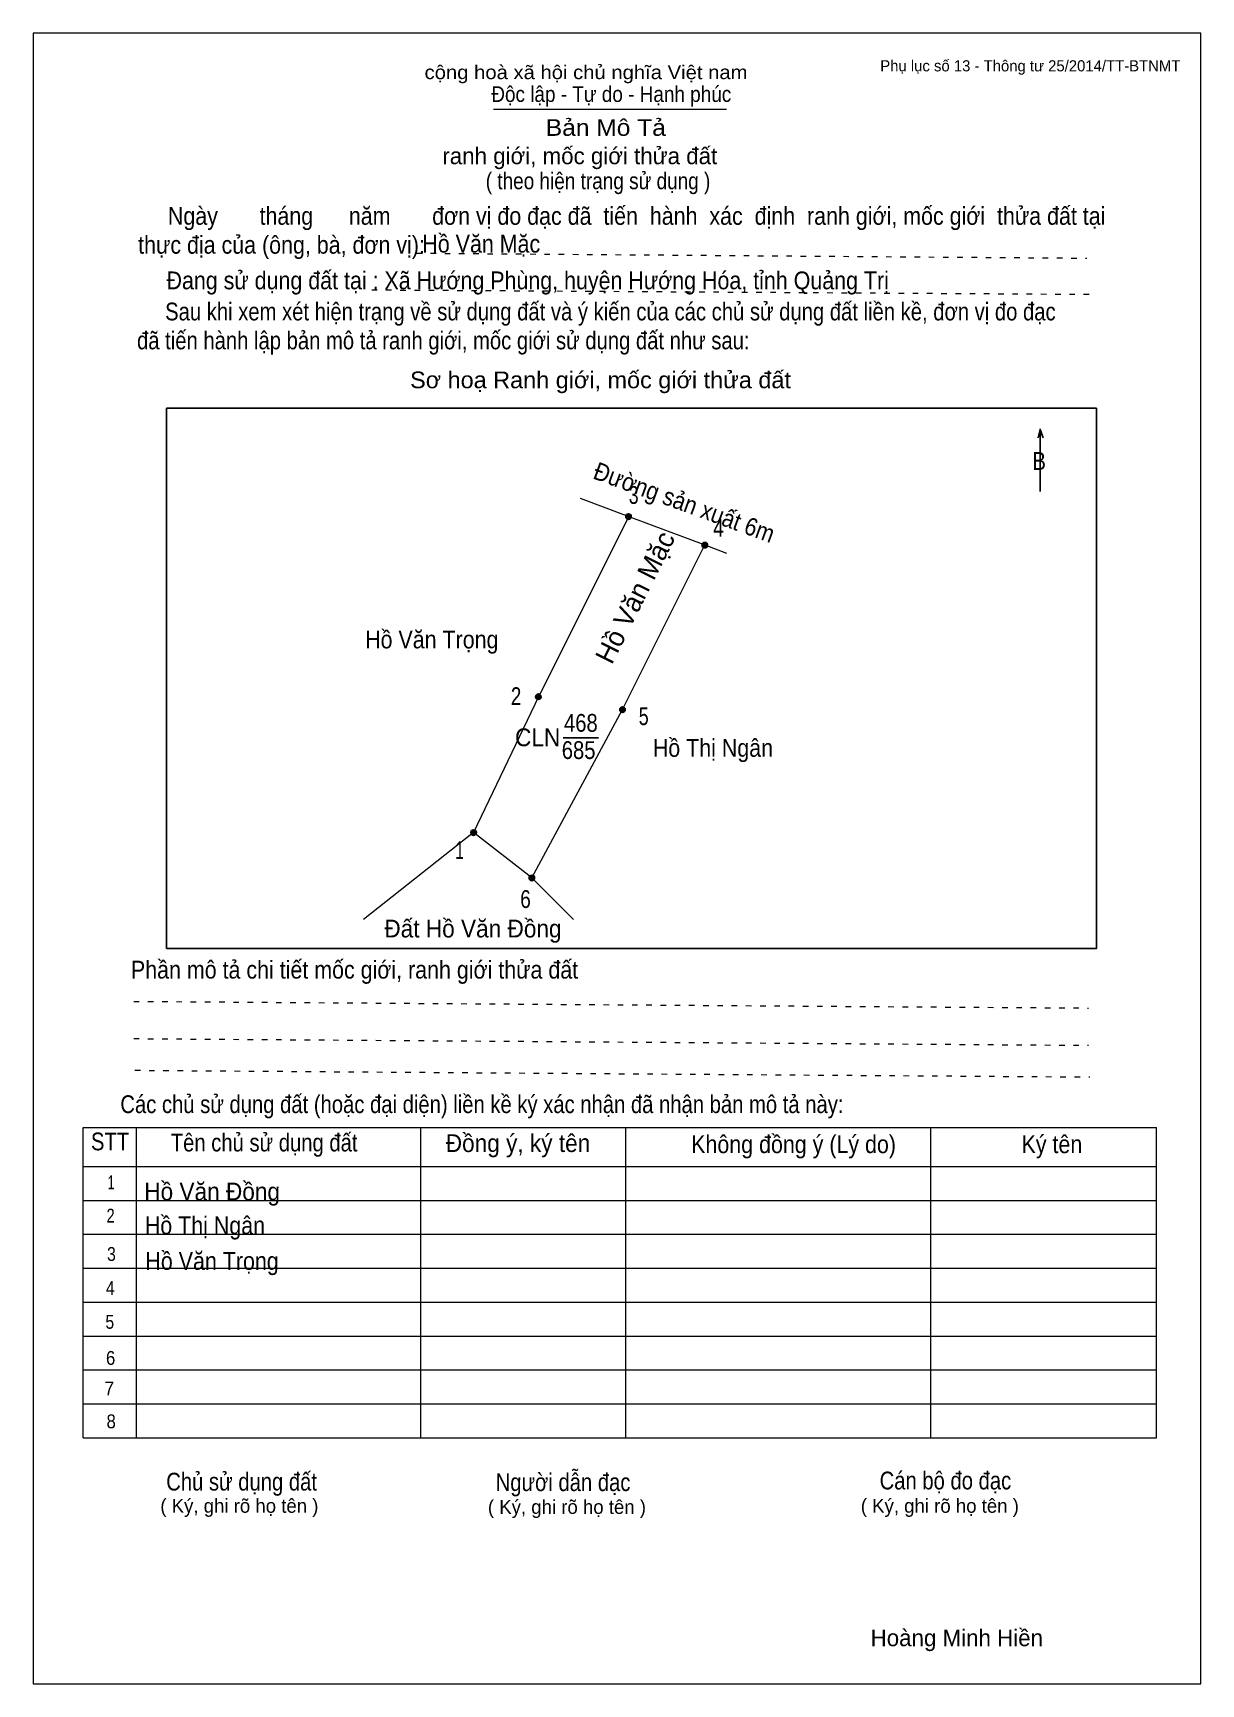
# Model space of a CAD drawing. Header units: centimetres. Extents: x 0 to 21, y 0 to 29.7.
import ezdxf
from ezdxf.enums import TextEntityAlignment as Align

# ---------------------------------------------------------------- set-up
doc = ezdxf.new("R2010")
doc.units = ezdxf.units.CM
doc.header["$LTSCALE"] = 0.13
doc.linetypes.add('DOTTED', pattern=[1.5, 0.3, -1.2])
for name, color, linetype, lineweight in [('1', 7, 'Continuous', 13), ('32', 7, 'Continuous', 25), ('33', 7, 'Continuous', 25), ('61', 7, 'Continuous', 13), ('62', 7, 'Continuous', 13)]:
    doc.layers.add(name, color=color, linetype=linetype, lineweight=lineweight)
for name, color, linetype in [('34', 7, 'Continuous'), ('45', 7, 'Continuous'), ('63', 7, 'Continuous')]:
    doc.layers.add(name, color=color, linetype=linetype)

msp = doc.modelspace()

# ---------------------------------------------------------------- hatches: boundary and pattern name
at = {"layer": '32'}
for points in [[(10.7567, 21.0006, 1), (10.6567, 21.0006, 1)], [(12.1293, 20.486, 1), (12.0293, 20.486, 1)], [(9.1361, 17.7605, 1), (9.0361, 17.7605, 1)], [(10.6496, 17.5276, 1), (10.5496, 17.5276, 1)], [(7.9718, 15.3156, 1), (7.8718, 15.3156, 1)], [(9.0196, 14.5006, 1), (8.9196, 14.5006, 1)]]:
    msp.add_hatch(color=256, dxfattribs=at).paths.add_polyline_path(points)

# ---------------------------------------------------------------- linework, layer by layer
at = {"layer": '1'}
msp.add_lwpolyline([(21, 0), (21, 29.7), (0, 29.7), (0, 0)], close=True, dxfattribs=at)
at = {"layer": '32'}
for centre in [(10.7067, 21.0006), (12.0793, 20.486), (9.0861, 17.7605), (10.5996, 17.5276), (7.9218, 15.3156), (8.9696, 14.5006)]:
    msp.add_circle(centre, 0.05, dxfattribs=at)
at = {"layer": '33'}
msp.add_line((9.53, 17.02), (10.17, 17.02), dxfattribs=at)
at = {"layer": '61'}
for points in [[(9.84, 21.33), (10.71, 21), (12.08, 20.49), (12.47, 20.34)], [(10.71, 21), (9.09, 17.76), (7.92, 15.32), (5.94, 13.75)], [(8.97, 14.5), (10.6, 17.53), (12.08, 20.49)], [(9.72, 13.75), (8.97, 14.5), (7.92, 15.32)]]:
    msp.add_lwpolyline(points, dxfattribs=at)
at = {"layer": '62'}
for p, q in [((8.28, 28.33), (12.47, 28.33)), ((0.9, 10.01), (20.2, 10.01)), ((0.9, 4.43), (0.9, 10.01)), ((1.86, 4.43), (1.86, 10.01)), ((6.97, 4.43), (6.97, 9.99)), ((10.66, 4.43), (10.66, 9.99)), ((16.14, 4.43), (16.14, 10.01)), ((20.2, 4.43), (20.2, 10.01)), ((0.9, 9.31), (20.2, 9.31)), ((0.9, 8.7), (20.2, 8.7)), ((0.9, 8.09), (20.2, 8.09)), ((0.9, 7.48), (20.2, 7.48)), ((0.9, 6.87), (20.2, 6.87)), ((0.9, 6.26), (20.2, 6.26)), ((0.9, 5.65), (20.2, 5.65)), ((0.9, 5.04), (20.2, 5.04)), ((0.9, 4.43), (20.2, 4.43))]:
    msp.add_line(p, q, dxfattribs=at)
at = {"layer": '62', "linetype": 'DOTTED'}
for p, q in [((6.89, 25.74), (18.95, 25.65)), ((6.09, 25.08), (19.04, 25)), ((1.81, 12.28), (18.98, 12.16)), ((1.81, 11.61), (18.98, 11.49)), ((1.83, 11.04), (19, 10.92))]:
    msp.add_line(p, q, dxfattribs=at)
at = {"layer": '62', "lineweight": 25}
for p, q in [((18.11, 22.58), (18.11, 21.45)), ((18.11, 22.57), (18.07, 22.42)), ((18.11, 22.57), (18.16, 22.42))]:
    msp.add_line(p, q, dxfattribs=at)
msp.add_lwpolyline([(2.4, 13.23), (19.12, 13.23), (19.12, 22.95), (2.4, 22.95)], close=True, dxfattribs=at)

# ---------------------------------------------------------------- texts
at = {"layer": '32'}
for s, width, p in [('3', 0.75, (10.8, 21.23)), ('4', 0.8, (12.325, 20.64)), ('2', 0.8, (8.685, 17.61)), ('5', 0.75, (10.98, 17.25)), ('1', 0.65, (7.67, 14.84)), ('6', 0.8, (8.855, 13.96))]:
    msp.add_text(s, height=0.32, dxfattribs=dict(at, width=width)).set_placement(p, align=Align.CENTER)
at = {"layer": '33', "width": 0.9}
msp.add_text('Đường sản xuất 6m', height=0.3197, rotation=340, dxfattribs=at).set_placement((11.6553, 21.1066), align=Align.CENTER)
at = {"layer": '33'}
for s, width, p in [('Hồ Văn Trọng', 0.9, (7.17, 18.63)), ('468', 0.85, (9.85, 17.13)), ('685', 0.85, (9.81, 16.64)), ('Hồ Thị Ngân', 0.9, (12.225, 16.68)), ('Đất Hồ Văn Đồng', 0.95, (7.91, 13.43))]:
    msp.add_text(s, height=0.32, dxfattribs=dict(at, width=width)).set_placement(p, align=Align.CENTER)
at = {"layer": '33', "width": 0.95}
msp.add_text('CLN', height=0.32, dxfattribs=at).set_placement((9.48, 16.87), align=Align.RIGHT)
at = {"layer": '34'}
for s, width, p in [('Hồ Văn Mặc', 0.9, (7, 25.75)), ('Hồ Văn Đồng', 0.95, (2, 8.7)), ('Hồ Thị Ngân', 0.9, (2.01, 8.09)), ('Hồ Văn Trọng', 0.9, (2.02, 7.45))]:
    msp.add_text(s, height=0.32, dxfattribs=dict(at, width=width)).set_placement(p)
at = {"layer": '45'}
msp.add_text('Hồ Văn Mặc', height=0.3493, rotation=63.427, dxfattribs=at).set_placement((10.9811, 19.4719), align=Align.CENTER)
at = {"layer": '62'}
for s, height, width, p in [('cộng hoà xã hội chủ nghĩa Việt nam', 0.2474, 1.1, (7.04, 28.87)), ('Độc lập - Tự do - Hạnh phúc', 0.2828, 0.9, (8.24, 28.46)), ('Bản Mô Tả', 0.3, 1.1, (9.22, 27.85)), ('( theo hiện trạng sử dụng )', 0.3, 0.85, (8.14, 26.89)), ('     Ngày       tháng      năm       đơn vị đo đạc đã  tiến  hành  xác  định  ranh giới, mốc giới  thửa đất tại ', 0.32, 0.9, (1.89, 26.25)), ('thực địa của (ông, bà, đơn vị): ', 0.32, 0.9, (1.89, 25.73)), ('Đang sử dụng đất tại : Xã Hướng Phùng, huyện Hướng Hóa, tỉnh Quảng Trị', 0.32, 0.9, (2.4, 25.09)), ('     Sau khi xem xét hiện trạng về sử dụng đất và ý kiến của các chủ sử dụng đất liền kề, đơn vị đo đạc ', 0.32, 0.85, (1.87, 24.53)), ('đã tiến hành lập bản mô tả ranh giới, mốc giới sử dụng đất như sau:', 0.32, 0.85, (1.87, 24.01)), ('Sơ hoạ Ranh giới, mốc giới thửa đất', 0.3, 1.05, (6.78, 23.31)), ('B', 0.32, 0.85, (17.97, 21.84)), ('Phần mô tả chi tiết mốc giới, ranh giới thửa đất ', 0.32, 0.9, (1.76, 12.69)), ('Các chủ sử dụng đất (hoặc đại diện) liền kề ký xác nhận đã nhận bản mô tả này:', 0.32, 0.85, (1.57, 10.27))]:
    msp.add_text(s, height=height, dxfattribs=dict(at, width=width)).set_placement(p)
msp.add_text('ranh giới, mốc giới thửa đất', height=0.3, dxfattribs=at).set_placement((7.36, 27.34))
for s, height, width, p in [('STT', 0.32, 0.85, (1.385, 9.6)), ('Tên chủ sử dụng đất', 0.32, 0.85, (4.155, 9.58)), ('Đồng ý, ký tên', 0.32, 0.95, (8.72, 9.57)), ('Không đồng ý (Lý do)', 0.32, 0.9, (13.675, 9.55)), ('Ký tên', 0.32, 0.9, (18.32, 9.55)), ('1', 0.25, 0.7, (1.405, 8.9)), ('2', 0.25, 0.8, (1.395, 8.3)), ('3', 0.25, 0.85, (1.41, 7.61)), ('4', 0.25, 0.85, (1.39, 7)), ('5', 0.25, 0.85, (1.38, 6.39)), ('6', 0.25, 0.9, (1.395, 5.74)), ('7', 0.25, 0.95, (1.37, 5.19)), ('8', 0.25, 0.9, (1.405, 4.6)), ('Người dẫn đạc', 0.32, 0.85, (9.53, 3.47)), ('Chủ sử dụng đất', 0.32, 0.85, (3.75, 3.48)), ('Cán bộ đo đạc', 0.32, 0.85, (16.405, 3.5))]:
    msp.add_text(s, height=height, dxfattribs=dict(at, width=width)).set_placement(p, align=Align.CENTER)
for p in [(3.71, 3.08), (9.6, 3.06), (16.305, 3.08)]:
    msp.add_text('( Ký, ghi rõ họ tên )', height=0.25, dxfattribs=at).set_placement(p, align=Align.CENTER)
at = {"layer": '63'}
msp.add_text('Phụ lục số 13 - Thông tư 25/2014/TT-BTNMT', height=0.2, dxfattribs=at).set_placement((20.63, 29.01), align=Align.RIGHT)
msp.add_text('Hoàng Minh Hiền', height=0.3, dxfattribs=at).set_placement((16.61, 0.68), align=Align.CENTER)

doc.saveas('drawing.dxf')
